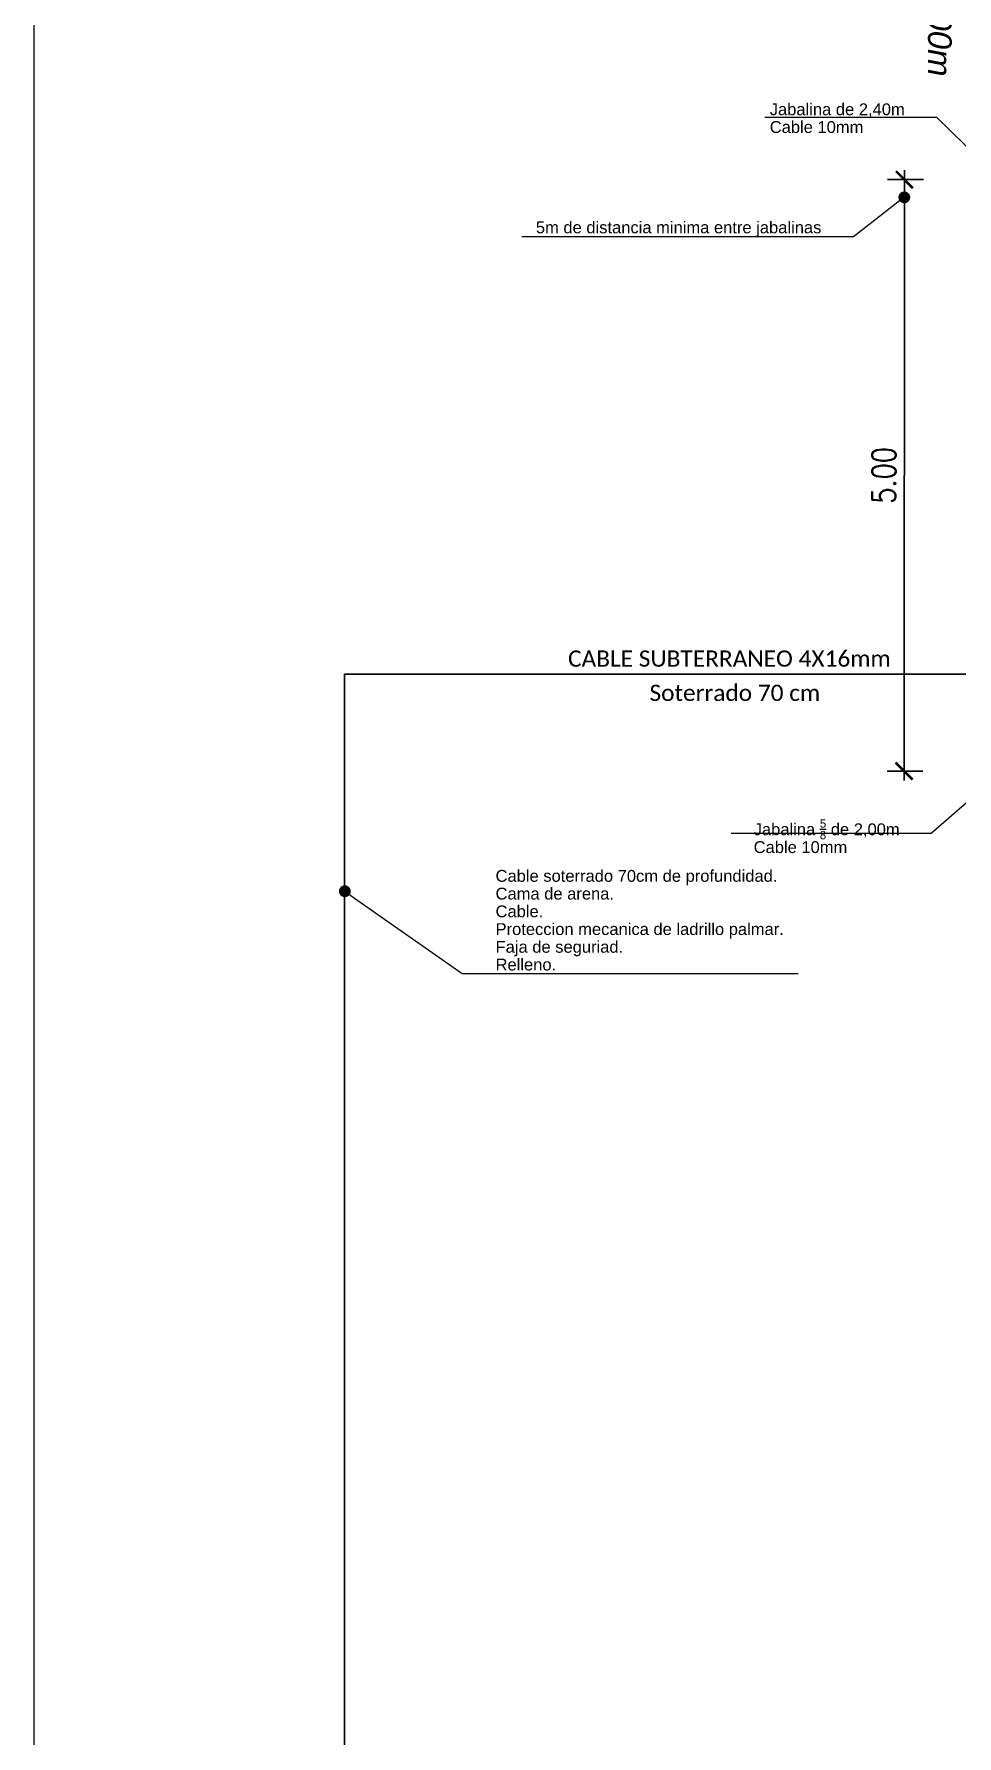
# Model space of a CAD drawing. Header units: millimetres. Extents: x 430 to 1353, y -204 to 152.
# Drawn here: x 634.4 to 642.21, y 111.63 to 126.02 of the extents above; entities that cross this region are included whole.
import ezdxf
from ezdxf import colors
from ezdxf.entities.mleader import LeaderData, LeaderLine
from ezdxf.math import Vec2, Vec3

# ---------------------------------------------------------------- set-up
doc = ezdxf.new("R2010")
doc.units = ezdxf.units.MM
doc.layers.get('0').update_dxf_attribs({"color": 250})
doc.layers.get('Defpoints').update_dxf_attribs({"color": 252})
doc.layers.add('ND- Acometida', color=1, linetype='Continuous')
for name, color, linetype, lineweight in [('ND-GLOBAL_Notas', 252, 'Continuous', 9), ('ND-IUG_Boca', 252, 'Continuous', 9), ('ND-texto', 251, 'Continuous', 15), ('ND-Texto2', 252, 'Continuous', 9), ('vista', 252, 'Continuous', 15)]:
    doc.layers.add(name, color=color, linetype=linetype, lineweight=lineweight)
doc.styles.add('cotas', font='romans.shx', dxfattribs={"width": 0.8})
doc.styles.add('Romans 1.100', font='ROMANS.shx', dxfattribs={"height": 0.15})
doc.styles.get("Standard").update_dxf_attribs({"font": 'arial.ttf'})
doc.dimstyles.new('COT75', dxfattribs={"dimscale": 0.8, "dimtxt": 0.25, "dimasz": 0.18, "dimexe": 0.18, "dimexo": 0.0625, "dimgap": 0.09, "dimtad": 1, "dimzin": 4, "dimdsep": 46, "dimtxsty": 'cotas', "dimblk": 'ARCHTICK', "dimcen": 0.09, "dimdle": 0.1, "dimadec": 0, "dimazin": 0, "dimtfac": 1, "dimtofl": 0, "dimtmove": 1, "dimatfit": 3, "dimfxl": 0.2, "dimfxlon": 1, "dimtolj": 1, "dimtzin": 0, "dimarcsym": 0})

# ---------------------------------------------------------------- blocks, each defined once
blk = doc.blocks.new('_Dot')
at = {"color": 0, "linetype": 'ByBlock', "lineweight": -2}
blk.add_line((-0.5, 0), (-1, 0), dxfattribs=at)
at = {"color": 0, "linetype": 'ByBlock', "const_width": 0.5}
blk.add_lwpolyline([(-0.25, 0, 1), (0.25, 0, 1)], format="xyb", close=True, dxfattribs=at)
blk = doc.blocks.new('_ArchTick')
at = {"color": 0, "linetype": 'ByBlock', "const_width": 0.15}
blk.add_lwpolyline([(-0.5, -0.5), (0.5, 0.5)], dxfattribs=at)
blk = doc.blocks.new('*D487')
at = {"layer": 'Defpoints', "color": 0, "transparency": 16777216}
for p in [(642.463, 124.793), (641.763, 119.789), (642.46, 119.789)]:
    blk.add_point(p, dxfattribs=at)
at = {"layer": 'ND-IUG_Boca', "color": 0, "lineweight": -2, "transparency": 16777216}
for p, q in [((641.766, 124.873), (641.763, 119.709)), ((641.926, 124.793), (641.622, 124.793)), ((641.923, 119.789), (641.619, 119.79))]:
    blk.add_line(p, q, dxfattribs=at)
at = {"layer": 'ND-IUG_Boca', "color": 0, "lineweight": -2, "transparency": 16777216, "xscale": 0.144, "yscale": 0.144, "zscale": 0.144}
for p, rotation in [((641.766, 124.793), 89.97276894999612), ((641.763, 119.789), 269.9727689499961)]:
    blk.add_blockref('_ArchTick', p, dxfattribs=dict(at, rotation=rotation))
at = {"layer": 'ND-IUG_Boca', "color": 0, "transparency": 16777216, "insert": (641.592, 122.291), "char_height": 0.2, "attachment_point": 5, "rotation": 89.9728, "style": 'cotas'}
blk.add_mtext('\\A1;5.00', dxfattribs=at)

msp = doc.modelspace()

# ---------------------------------------------------------------- linework, layer by layer
at = {"layer": 'ND- Acometida'}
msp.add_lwpolyline([(637.029, 97.982), (637.029, 120.608), (643.32, 120.608)], dxfattribs=at)
at = {"layer": 'ND-GLOBAL_Notas'}
msp.add_lwpolyline([(634.405, 147.052), (677.531, 147.052), (677.531, 94.223), (634.405, 94.223)], close=True, dxfattribs=at)

# ---------------------------------------------------------------- texts
at = {"layer": 'ND-texto', "char_height": 0.15, "attachment_point": 1, "rotation": 0.0046}
for s, insert in [('{\\fCalibri|b0|i0|c0|p34;\\H0.91667x;CABLE SUBTERRANEO 4X16mm}', (638.921, 120.81)), ('{\\fCalibri|b0|i0|c0|p34;\\H0.91667x;Soterrado 70 cm}', (639.61, 120.52))]:
    msp.add_mtext_dynamic_manual_height_columns(s, width=2.83729, gutter_width=10.176, heights=[0.357], dxfattribs=dict(at, insert=insert))
at = {"layer": 'vista', "insert": (641.963, 128.103), "char_height": 0.2, "attachment_point": 7, "rotation": 270}
msp.add_mtext_dynamic_manual_height_columns('{\\fArial|b0|i1|c0|p34;Retiro lateral 7.00m}', width=3.29557, gutter_width=1, heights=[0.488], dxfattribs=at)

# ---------------------------------------------------------------- dimensions: what is measured, and where the dimension line sits
at = {"layer": 'ND-IUG_Boca'}
dim = msp.add_aligned_dim(p1=(642.463, 124.793), p2=(642.46, 119.789), distance=-0.697, dimstyle='COT75', dxfattribs=at)
dim.commit()
dim.dimension.update_dxf_attribs({"geometry": '*D487', "text_midpoint": (641.592, 122.291)})

# ---------------------------------------------------------------- leaders
at = {"layer": 'ND-Texto2'}
ml = msp.add_multileader_mtext('Standard', dxfattribs=at)
ml.set_content('{\\fArial|b0|i0|c0|p34;Jabalina de 2,40m\\PCable 10mm}', color=256, style='Romans 1.100')
ml.set_leader_properties(color=256, linetype='ByLayer', lineweight=-1)
ml.set_arrow_properties(name='DOT')
ml.build(insert=Vec2(0, 0))
ml.multileader.update_dxf_attribs({"text_left_attachment_type": 5, "text_right_attachment_type": 6, "dogleg_length": 0.00005, "arrow_head_size": 0.1})
ctx = ml.context
ctx.base_point, ctx.char_height, ctx.arrow_head_size, ctx.landing_gap_size, ctx.plane_origin = Vec3(640.427, 125.166), 0.1, 0.1, 0.2, Vec3(647.692, 129.448)
ctx.left_attachment, ctx.right_attachment = 5, 6
notes = []
notes.append((ctx, [(1, (1, 1, 0), (642.039, 125.318), (-1, 0), 0.0829, [(0, [(642.468, 124.903)], 0, [])])]))
ctx.mtext.insert, ctx.mtext.rotation, ctx.mtext.width, ctx.mtext.defined_height, ctx.mtext.line_spacing_factor, ctx.mtext.flow_direction = Vec3(640.627, 125.438), 6.283185, 2.60995, 1.274, 0.9, 5
ml = msp.add_multileader_mtext('Standard', dxfattribs=at)
ml.set_content('{\\fArial|b0|i0|c0|p34;5m de distancia minima entre jabalinas}', color=256, style='Romans 1.100')
ml.set_leader_properties(color=256, linetype='ByLayer', lineweight=-1)
ml.set_arrow_properties(name='DOT')
ml.build(insert=Vec2(0, 0))
ml.multileader.update_dxf_attribs({"text_left_attachment_type": 5, "text_right_attachment_type": 6, "dogleg_length": 0.00005, "arrow_head_size": 0.1})
ctx = ml.context
ctx.base_point, ctx.char_height, ctx.arrow_head_size, ctx.landing_gap_size, ctx.plane_origin = Vec3(638.449, 124.309), 0.1, 0.1, 0.2, Vec3(646.989, 129.189)
ctx.left_attachment, ctx.right_attachment = 5, 6
notes.append((ctx, [(1, (1, 1, 0), (641.336, 124.309), (-1, 0), 0.0829, [(0, [(641.765, 124.643)], 0, [])])]))
ctx.mtext.insert, ctx.mtext.rotation, ctx.mtext.width, ctx.mtext.defined_height, ctx.mtext.line_spacing_factor, ctx.mtext.flow_direction = Vec3(638.649, 124.439), 6.283185, 2.60995, 1.274, 0.9, 5
ml = msp.add_multileader_mtext('Standard', dxfattribs=at)
ml.set_content('\\A1;{\\fArial|b0|i0|c0|p34;Jabalina \\H0.7x;\\S5/8;\\H1.42857x; de 2,00m\\PCable 10mm}', color=256, style='Romans 1.100')
ml.set_leader_properties(color=256, linetype='ByLayer', lineweight=-1)
ml.set_arrow_properties(name='DOT')
ml.build(insert=Vec2(0, 0))
ml.multileader.update_dxf_attribs({"text_left_attachment_type": 5, "text_right_attachment_type": 6, "dogleg_length": 0.00005, "arrow_head_size": 0.1})
ctx = ml.context
ctx.base_point, ctx.char_height, ctx.arrow_head_size, ctx.landing_gap_size, ctx.plane_origin = Vec3(640.291, 119.08), 0.1, 0.1, 0.2, Vec3(647.646, 123.39)
ctx.left_attachment, ctx.right_attachment = 5, 6
notes.append((ctx, [(1, (1, 1, 0), (641.993, 119.261), (-1, 0), 0.0829, [(0, [(642.454, 119.663)], 0, [])])]))
ctx.mtext.insert, ctx.mtext.rotation, ctx.mtext.width, ctx.mtext.defined_height, ctx.mtext.line_spacing_factor, ctx.mtext.flow_direction = Vec3(640.491, 119.381), 6.283185, 2.60995, 1.274, 0.9, 5
ml = msp.add_multileader_mtext('Standard', dxfattribs=at)
ml.set_content('{\\fArial|b0|i0|c0|p34;Cable soterrado 70cm de profundidad.\\PCama de arena.\\PCable.\\PProteccion mecanica de ladrillo palmar.\\PFaja de seguriad.\\PRelleno.}', color=256, style='Romans 1.100')
ml.set_leader_properties(color=256, linetype='ByLayer', lineweight=-1)
ml.set_arrow_properties(name='DOT')
ml.build(insert=Vec2(0, 0))
ml.multileader.update_dxf_attribs({"text_left_attachment_type": 5, "text_right_attachment_type": 6, "dogleg_length": 0.00005, "arrow_head_size": 0.1})
ctx = ml.context
ctx.base_point, ctx.char_height, ctx.arrow_head_size, ctx.landing_gap_size, ctx.plane_origin = Vec3(638.108, 118.078), 0.1, 0.1, 0.2, Vec3(642.222, 123.3)
ctx.left_attachment, ctx.right_attachment = 5, 6
notes.append((ctx, [(0, (1, 1, 0), (638.025, 118.078), (1, 0), 0.0829, [(0, [(637.033, 118.773)], 0, [])])]))
ctx.mtext.insert, ctx.mtext.rotation, ctx.mtext.width, ctx.mtext.defined_height, ctx.mtext.line_spacing_factor, ctx.mtext.flow_direction = Vec3(638.308, 118.953), 6.283185, 2.60995, 1.274, 0.9, 5
for ctx, leaders in notes:
    for number, flags, end, landing, length, lines in leaders:
        leader = LeaderData()
        leader.index, (leader.has_last_leader_line, leader.has_dogleg_vector, leader.attachment_direction) = number, flags
        leader.last_leader_point, leader.dogleg_vector, leader.dogleg_length = Vec3(end), Vec3(landing), length
        for number, points, colour, breaks in lines:
            line = LeaderLine()
            line.index, line.vertices, line.color, line.breaks = number, Vec3.list(points), colors.encode_raw_color(colour), breaks
            leader.lines.append(line)
        ctx.leaders.append(leader)

doc.saveas('drawing.dxf')
